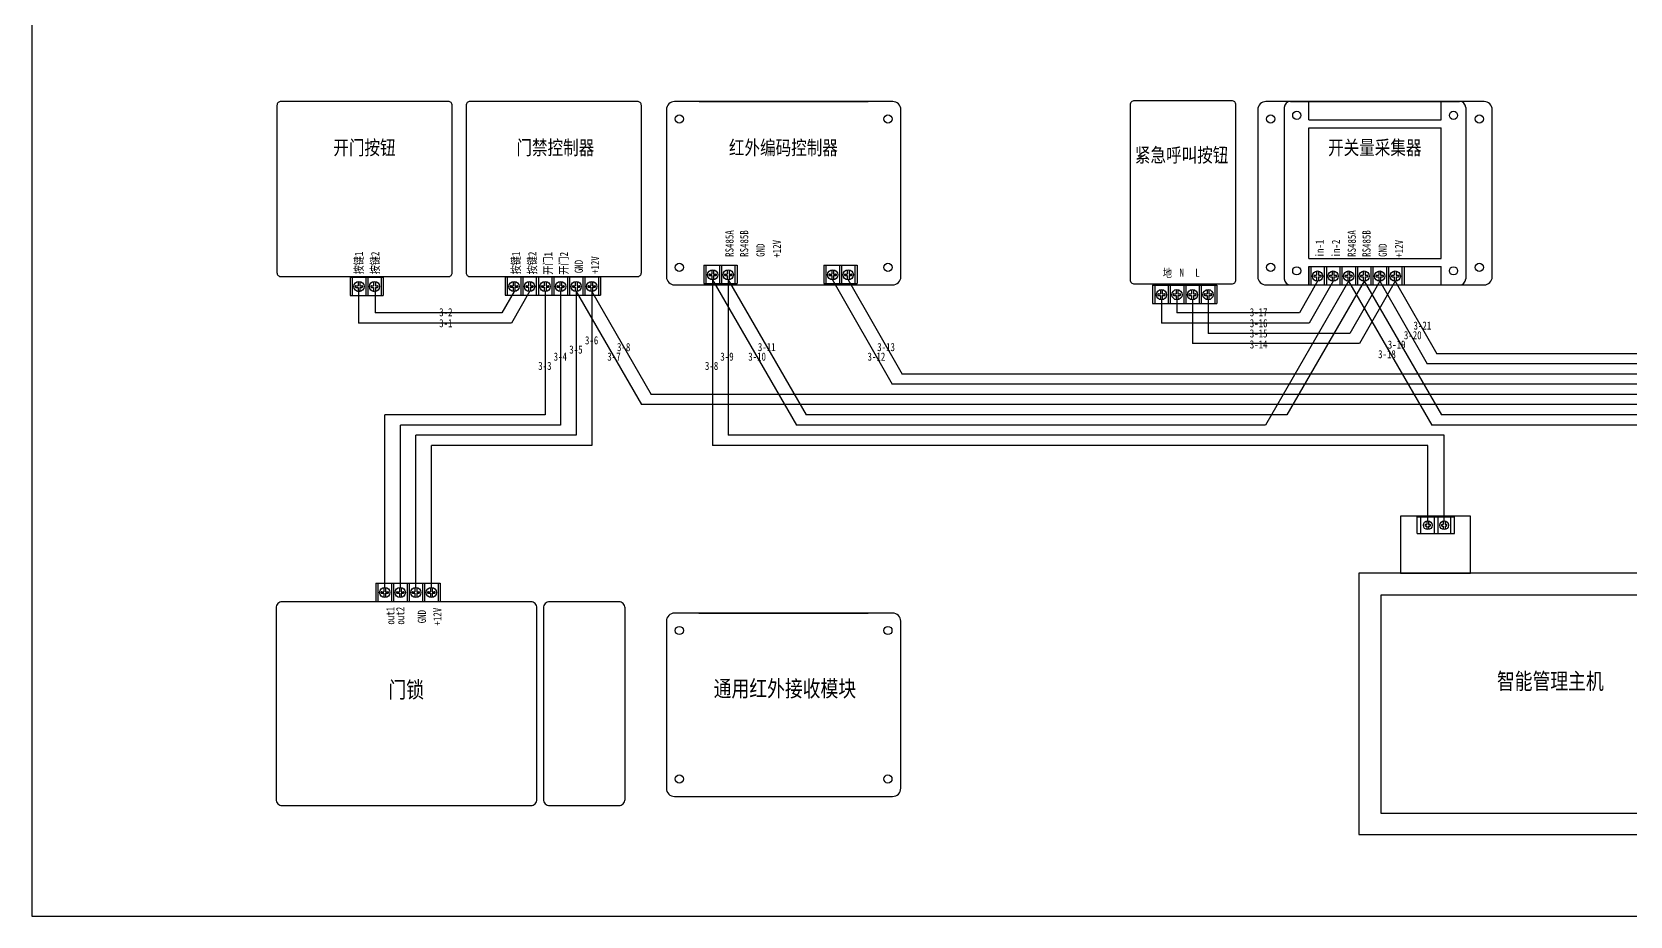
# Model space of a CAD drawing. Extents: x 1266371 to 2543862, y 307832 to 617203.
# Drawn here: x 1271705 to 1272489, y 308114 to 308548 of the extents above; entities that cross this region are included whole.
import ezdxf
from ezdxf.enums import TextEntityAlignment as Align

# ---------------------------------------------------------------- set-up
doc = ezdxf.new("R2010")
doc.units = 0
doc.header["$LTSCALE"] = 1000
doc.header["$MEASUREMENT"] = 0
doc.layers.get('0').update_dxf_attribs({"linetype": 'CONTINUOUS'})
doc.styles.add('-宋体', font='', dxfattribs={"width": 0.8})
doc.styles.get('-宋体').set_extended_font_data('SimSun')

msp = doc.modelspace()

# ---------------------------------------------------------------- linework, layer by layer
for p, q in [((1272032.38, 308513.84), (1272115.38, 308513.84)), ((1272322.46, 308513.84), (1272405.46, 308513.84)), ((1272331.46, 308504.84), (1272331.46, 308513.83)), ((1272396.46, 308504.84), (1272396.46, 308513.84)), ((1272319.46, 308510.84), (1272319.46, 308458.36)), ((1272331.46, 308504.84), (1272396.46, 308504.84)), ((1272408.46, 308510.84), (1272408.46, 308451.83)), ((1272331.46, 308436.84), (1272331.46, 308500.84)), ((1272331.46, 308500.84), (1272396.46, 308500.84)), ((1272396.46, 308436.84), (1272396.46, 308500.84)), ((1272319.46, 308485.86), (1272319.46, 308426.84)), ((1272408.46, 308485.44), (1272408.46, 308426.84)), ((1272034.77, 308433.45), (1272051.01, 308433.45)), ((1272034.77, 308433.45), (1272034.77, 308424.45)), ((1272035.77, 308433.45), (1272035.77, 308424.45)), ((1272042.39, 308433.45), (1272042.39, 308424.45)), ((1272043.39, 308433.45), (1272043.39, 308424.45)), ((1272050.01, 308433.45), (1272050.01, 308424.45)), ((1272051.01, 308433.45), (1272051.01, 308424.45)), ((1272093.62, 308433.45), (1272109.86, 308433.45)), ((1272093.62, 308433.45), (1272093.62, 308424.45)), ((1272094.62, 308433.45), (1272094.62, 308424.45)), ((1272101.24, 308433.45), (1272101.24, 308424.45)), ((1272102.24, 308433.45), (1272102.24, 308424.45)), ((1272108.86, 308433.45), (1272108.86, 308424.45)), ((1272109.86, 308433.45), (1272109.86, 308424.45)), ((1272331.46, 308436.84), (1272396.46, 308436.84)), ((1271861.26, 308427.69), (1271877.5, 308427.69)), ((1271861.26, 308427.69), (1271861.26, 308418.69)), ((1271862.26, 308427.69), (1271862.26, 308418.69)), ((1271865.12, 308425.48), (1271865.12, 308423.41)), ((1271866.02, 308425.49), (1271866.02, 308423.41)), ((1271868.88, 308427.69), (1271868.88, 308418.69)), ((1271869.88, 308427.69), (1271869.88, 308418.69)), ((1271872.74, 308425.48), (1271872.74, 308423.41)), ((1271873.64, 308425.49), (1271873.64, 308423.41)), ((1271876.5, 308427.69), (1271876.5, 308418.69)), ((1271877.5, 308427.69), (1271877.5, 308418.69)), ((1271937.31, 308427.74), (1271984.03, 308427.74)), ((1271937.31, 308427.74), (1271937.31, 308418.74)), ((1271937.31, 308427.74), (1271984.03, 308427.74)), ((1271937.31, 308427.74), (1271937.31, 308418.74)), ((1271938.31, 308427.74), (1271938.31, 308418.74)), ((1271938.31, 308427.74), (1271938.31, 308418.74)), ((1271941.17, 308425.53), (1271941.17, 308423.45)), ((1271941.17, 308425.53), (1271941.17, 308423.45)), ((1271942.07, 308425.53), (1271942.07, 308423.45)), ((1271942.07, 308425.53), (1271942.07, 308423.45)), ((1271944.93, 308427.74), (1271944.93, 308418.74)), ((1271944.93, 308427.74), (1271944.93, 308418.74)), ((1271945.93, 308427.74), (1271945.93, 308418.74)), ((1271945.93, 308427.74), (1271945.93, 308418.74)), ((1271948.79, 308425.53), (1271948.79, 308423.45)), ((1271948.79, 308425.53), (1271948.79, 308423.45)), ((1271949.69, 308425.53), (1271949.69, 308423.45)), ((1271949.69, 308425.53), (1271949.69, 308423.45)), ((1271952.55, 308427.74), (1271952.55, 308418.74)), ((1271952.55, 308427.74), (1271952.55, 308418.74)), ((1271953.55, 308427.74), (1271953.55, 308418.74)), ((1271953.55, 308427.74), (1271953.55, 308418.74)), ((1271956.41, 308425.53), (1271956.41, 308423.45)), ((1271956.41, 308425.53), (1271956.41, 308423.45)), ((1271957.31, 308425.53), (1271957.31, 308423.45)), ((1271957.31, 308425.53), (1271957.31, 308423.45)), ((1271960.17, 308427.74), (1271960.17, 308418.74)), ((1271960.17, 308427.74), (1271960.17, 308418.74)), ((1271961.17, 308427.74), (1271961.17, 308418.74)), ((1271961.17, 308427.74), (1271961.17, 308418.74)), ((1271964.03, 308425.53), (1271964.03, 308423.45)), ((1271964.03, 308425.53), (1271964.03, 308423.45)), ((1271964.93, 308425.53), (1271964.93, 308423.45)), ((1271964.93, 308425.53), (1271964.93, 308423.45)), ((1271967.79, 308427.74), (1271967.79, 308418.74)), ((1271967.79, 308427.74), (1271967.79, 308418.74)), ((1271968.79, 308427.74), (1271968.79, 308418.74)), ((1271968.79, 308427.74), (1271968.79, 308418.74)), ((1271971.65, 308425.53), (1271971.65, 308423.45)), ((1271971.65, 308425.53), (1271971.65, 308423.45)), ((1271972.55, 308425.53), (1271972.55, 308423.45)), ((1271972.55, 308425.53), (1271972.55, 308423.45)), ((1271975.41, 308427.74), (1271975.41, 308418.74)), ((1271975.41, 308427.74), (1271975.41, 308418.74)), ((1271976.41, 308427.74), (1271976.41, 308418.74)), ((1271976.41, 308427.74), (1271976.41, 308418.74)), ((1271979.27, 308425.53), (1271979.27, 308423.45)), ((1271979.27, 308425.53), (1271979.27, 308423.45)), ((1271980.17, 308425.53), (1271980.17, 308423.45)), ((1271980.17, 308425.53), (1271980.17, 308423.45)), ((1271983.03, 308427.74), (1271983.03, 308418.74)), ((1271983.03, 308427.74), (1271983.03, 308418.74)), ((1271984.03, 308427.74), (1271984.03, 308418.74)), ((1271984.03, 308427.74), (1271984.03, 308418.74)), ((1272037.6, 308429.16), (1272038.62, 308429.16)), ((1272037.6, 308428.39), (1272038.62, 308428.39)), ((1272038.62, 308431.24), (1272038.62, 308429.16)), ((1272038.62, 308428.39), (1272038.62, 308426.29)), ((1272039.52, 308431.24), (1272039.52, 308429.16)), ((1272039.52, 308429.16), (1272040.53, 308429.16)), ((1272039.52, 308428.39), (1272039.52, 308426.29)), ((1272039.52, 308428.39), (1272040.55, 308428.39)), ((1272045.22, 308429.16), (1272046.24, 308429.16)), ((1272045.22, 308428.39), (1272046.24, 308428.39)), ((1272046.24, 308431.24), (1272046.24, 308429.16)), ((1272046.24, 308428.39), (1272046.24, 308426.29)), ((1272047.14, 308431.24), (1272047.14, 308429.16)), ((1272047.14, 308429.16), (1272048.15, 308429.16)), ((1272047.14, 308428.39), (1272047.14, 308426.29)), ((1272047.14, 308428.39), (1272048.17, 308428.39)), ((1272096.45, 308429.16), (1272097.47, 308429.16)), ((1272096.45, 308428.39), (1272097.47, 308428.39)), ((1272097.47, 308431.24), (1272097.47, 308429.16)), ((1272097.47, 308428.39), (1272097.47, 308426.29)), ((1272098.37, 308431.24), (1272098.37, 308429.16)), ((1272098.37, 308429.16), (1272099.39, 308429.16)), ((1272098.37, 308428.39), (1272098.37, 308426.29)), ((1272098.37, 308428.39), (1272099.4, 308428.39)), ((1272104.07, 308429.16), (1272105.09, 308429.16)), ((1272104.07, 308428.39), (1272105.09, 308428.39)), ((1272105.09, 308431.24), (1272105.09, 308429.16)), ((1272105.09, 308428.39), (1272105.09, 308426.29)), ((1272105.99, 308431.24), (1272105.99, 308429.16)), ((1272105.99, 308429.16), (1272107.01, 308429.16)), ((1272105.99, 308428.39), (1272105.99, 308426.29)), ((1272105.99, 308428.39), (1272107.02, 308428.39)), ((1272331.46, 308423.83), (1272331.46, 308432.84)), ((1272331.46, 308432.84), (1272396.46, 308432.84)), ((1272331.46, 308432.84), (1272378.18, 308432.84)), ((1272331.46, 308432.84), (1272331.46, 308423.84)), ((1272331.46, 308432.84), (1272378.18, 308432.84)), ((1272331.46, 308432.84), (1272331.46, 308423.84)), ((1272332.46, 308432.84), (1272332.46, 308423.84)), ((1272332.46, 308432.84), (1272332.46, 308423.84)), ((1272334.29, 308428.55), (1272335.31, 308428.55)), ((1272334.29, 308428.55), (1272335.31, 308428.55)), ((1272334.29, 308427.78), (1272335.31, 308427.78)), ((1272334.29, 308427.78), (1272335.31, 308427.78)), ((1272335.31, 308430.63), (1272335.31, 308428.55)), ((1272335.31, 308430.63), (1272335.31, 308428.55)), ((1272335.31, 308427.78), (1272335.31, 308425.68)), ((1272335.31, 308427.78), (1272335.31, 308425.68)), ((1272336.21, 308430.63), (1272336.21, 308428.55)), ((1272336.21, 308430.63), (1272336.21, 308428.55)), ((1272336.21, 308428.55), (1272337.23, 308428.55)), ((1272336.21, 308428.55), (1272337.23, 308428.55)), ((1272336.21, 308427.78), (1272336.21, 308425.68)), ((1272336.21, 308427.78), (1272337.24, 308427.78)), ((1272336.21, 308427.78), (1272336.21, 308425.68)), ((1272336.21, 308427.78), (1272337.24, 308427.78)), ((1272339.08, 308432.84), (1272339.08, 308423.84)), ((1272339.08, 308432.84), (1272339.08, 308423.84)), ((1272340.08, 308432.84), (1272340.08, 308423.84)), ((1272340.08, 308432.84), (1272340.08, 308423.84)), ((1272341.91, 308428.55), (1272342.93, 308428.55)), ((1272341.91, 308428.55), (1272342.93, 308428.55)), ((1272341.91, 308427.78), (1272342.93, 308427.78)), ((1272341.91, 308427.78), (1272342.93, 308427.78)), ((1272342.93, 308430.63), (1272342.93, 308428.55)), ((1272342.93, 308430.63), (1272342.93, 308428.55)), ((1272342.93, 308427.78), (1272342.93, 308425.68)), ((1272342.93, 308427.78), (1272342.93, 308425.68)), ((1272343.83, 308430.63), (1272343.83, 308428.55)), ((1272343.83, 308430.63), (1272343.83, 308428.55)), ((1272343.83, 308428.55), (1272344.85, 308428.55)), ((1272343.83, 308428.55), (1272344.85, 308428.55)), ((1272343.83, 308427.78), (1272343.83, 308425.68)), ((1272343.83, 308427.78), (1272344.86, 308427.78)), ((1272343.83, 308427.78), (1272343.83, 308425.68)), ((1272343.83, 308427.78), (1272344.86, 308427.78)), ((1272346.7, 308432.84), (1272346.7, 308423.84)), ((1272346.7, 308432.84), (1272346.7, 308423.84)), ((1272347.7, 308432.84), (1272347.7, 308423.84)), ((1272347.7, 308432.84), (1272347.7, 308423.84)), ((1272349.53, 308428.55), (1272350.55, 308428.55)), ((1272349.53, 308428.55), (1272350.55, 308428.55)), ((1272349.53, 308427.78), (1272350.55, 308427.78)), ((1272349.53, 308427.78), (1272350.55, 308427.78)), ((1272350.55, 308430.63), (1272350.55, 308428.55)), ((1272350.55, 308430.63), (1272350.55, 308428.55)), ((1272350.55, 308427.78), (1272350.55, 308425.68)), ((1272350.55, 308427.78), (1272350.55, 308425.68)), ((1272351.45, 308430.63), (1272351.45, 308428.55)), ((1272351.45, 308430.63), (1272351.45, 308428.55)), ((1272351.45, 308428.55), (1272352.47, 308428.55)), ((1272351.45, 308428.55), (1272352.47, 308428.55)), ((1272351.45, 308427.78), (1272351.45, 308425.68)), ((1272351.45, 308427.78), (1272352.48, 308427.78)), ((1272351.45, 308427.78), (1272351.45, 308425.68)), ((1272351.45, 308427.78), (1272352.48, 308427.78)), ((1272354.32, 308432.84), (1272354.32, 308423.84)), ((1272354.32, 308432.84), (1272354.32, 308423.84)), ((1272355.32, 308432.84), (1272355.32, 308423.84)), ((1272355.32, 308432.84), (1272355.32, 308423.84)), ((1272357.15, 308428.55), (1272358.17, 308428.55)), ((1272357.15, 308428.55), (1272358.17, 308428.55)), ((1272357.15, 308427.78), (1272358.17, 308427.78)), ((1272357.15, 308427.78), (1272358.17, 308427.78)), ((1272358.17, 308430.63), (1272358.17, 308428.55)), ((1272358.17, 308430.63), (1272358.17, 308428.55)), ((1272358.17, 308427.78), (1272358.17, 308425.68)), ((1272358.17, 308427.78), (1272358.17, 308425.68)), ((1272359.07, 308430.63), (1272359.07, 308428.55)), ((1272359.07, 308430.63), (1272359.07, 308428.55)), ((1272359.07, 308428.55), (1272360.09, 308428.55)), ((1272359.07, 308428.55), (1272360.09, 308428.55)), ((1272359.07, 308427.78), (1272359.07, 308425.68)), ((1272359.07, 308427.78), (1272360.1, 308427.78)), ((1272359.07, 308427.78), (1272359.07, 308425.68)), ((1272359.07, 308427.78), (1272360.1, 308427.78)), ((1272361.94, 308432.84), (1272361.94, 308423.84)), ((1272361.94, 308432.84), (1272361.94, 308423.84)), ((1272362.94, 308432.84), (1272362.94, 308423.84)), ((1272362.94, 308432.84), (1272362.94, 308423.84)), ((1272364.77, 308428.55), (1272365.79, 308428.55)), ((1272364.77, 308428.55), (1272365.79, 308428.55)), ((1272364.77, 308427.78), (1272365.79, 308427.78)), ((1272364.77, 308427.78), (1272365.79, 308427.78)), ((1272365.79, 308430.63), (1272365.79, 308428.55)), ((1272365.79, 308430.63), (1272365.79, 308428.55)), ((1272365.79, 308427.78), (1272365.79, 308425.68)), ((1272365.79, 308427.78), (1272365.79, 308425.68)), ((1272366.69, 308430.63), (1272366.69, 308428.55)), ((1272366.69, 308430.63), (1272366.69, 308428.55)), ((1272366.69, 308428.55), (1272367.71, 308428.55)), ((1272366.69, 308428.55), (1272367.71, 308428.55)), ((1272366.69, 308427.78), (1272366.69, 308425.68)), ((1272366.69, 308427.78), (1272367.72, 308427.78)), ((1272366.69, 308427.78), (1272366.69, 308425.68)), ((1272366.69, 308427.78), (1272367.72, 308427.78)), ((1272369.56, 308432.84), (1272369.56, 308423.84)), ((1272369.56, 308432.84), (1272369.56, 308423.84)), ((1272370.56, 308432.84), (1272370.56, 308423.84)), ((1272370.56, 308432.84), (1272370.56, 308423.84)), ((1272372.39, 308428.55), (1272373.41, 308428.55)), ((1272372.39, 308428.55), (1272373.41, 308428.55)), ((1272372.39, 308427.78), (1272373.41, 308427.78)), ((1272372.39, 308427.78), (1272373.41, 308427.78)), ((1272373.41, 308430.63), (1272373.41, 308428.55)), ((1272373.41, 308430.63), (1272373.41, 308428.55)), ((1272373.41, 308427.78), (1272373.41, 308425.68)), ((1272373.41, 308427.78), (1272373.41, 308425.68)), ((1272374.31, 308430.63), (1272374.31, 308428.55)), ((1272374.31, 308430.63), (1272374.31, 308428.55)), ((1272374.31, 308428.55), (1272375.33, 308428.55)), ((1272374.31, 308428.55), (1272375.33, 308428.55)), ((1272374.31, 308427.78), (1272374.31, 308425.68)), ((1272374.31, 308427.78), (1272375.34, 308427.78)), ((1272374.31, 308427.78), (1272374.31, 308425.68)), ((1272374.31, 308427.78), (1272375.34, 308427.78)), ((1272377.18, 308432.84), (1272377.18, 308423.84)), ((1272377.18, 308432.84), (1272377.18, 308423.84)), ((1272378.18, 308432.84), (1272378.18, 308423.84)), ((1272378.18, 308432.84), (1272378.18, 308423.84)), ((1272396.46, 308423.83), (1272396.46, 308432.84)), ((1271861.26, 308418.69), (1271877.5, 308418.69)), ((1271864.1, 308423.41), (1271865.12, 308423.41)), ((1271864.1, 308422.63), (1271865.12, 308422.63)), ((1271865.12, 308422.63), (1271865.12, 308420.54)), ((1271866.02, 308423.41), (1271867.03, 308423.41)), ((1271866.02, 308422.63), (1271866.02, 308420.54)), ((1271866.02, 308422.63), (1271867.05, 308422.63)), ((1271871.72, 308423.41), (1271872.74, 308423.41)), ((1271871.72, 308422.63), (1271872.74, 308422.63)), ((1271872.74, 308422.63), (1271872.74, 308420.54)), ((1271873.64, 308423.41), (1271874.65, 308423.41)), ((1271873.64, 308422.63), (1271873.64, 308420.54)), ((1271873.64, 308422.63), (1271874.67, 308422.63)), ((1271937.31, 308418.74), (1271984.03, 308418.74)), ((1271937.31, 308418.74), (1271984.03, 308418.74)), ((1271940.15, 308423.45), (1271941.17, 308423.45)), ((1271940.15, 308423.45), (1271941.17, 308423.45)), ((1271940.15, 308422.68), (1271941.17, 308422.68)), ((1271940.15, 308422.68), (1271941.17, 308422.68)), ((1271941.17, 308422.68), (1271941.17, 308420.58)), ((1271941.17, 308422.68), (1271941.17, 308420.58)), ((1271942.07, 308423.45), (1271943.08, 308423.45)), ((1271942.07, 308423.45), (1271943.08, 308423.45)), ((1271942.07, 308422.68), (1271942.07, 308420.58)), ((1271942.07, 308422.68), (1271943.1, 308422.68)), ((1271942.07, 308422.68), (1271942.07, 308420.58)), ((1271942.07, 308422.68), (1271943.1, 308422.68)), ((1271947.77, 308423.45), (1271948.79, 308423.45)), ((1271947.77, 308423.45), (1271948.79, 308423.45)), ((1271947.77, 308422.68), (1271948.79, 308422.68)), ((1271947.77, 308422.68), (1271948.79, 308422.68)), ((1271948.79, 308422.68), (1271948.79, 308420.58)), ((1271948.79, 308422.68), (1271948.79, 308420.58)), ((1271949.69, 308423.45), (1271950.7, 308423.45)), ((1271949.69, 308423.45), (1271950.7, 308423.45)), ((1271949.69, 308422.68), (1271949.69, 308420.58)), ((1271949.69, 308422.68), (1271950.72, 308422.68)), ((1271949.69, 308422.68), (1271949.69, 308420.58)), ((1271949.69, 308422.68), (1271950.72, 308422.68)), ((1271955.39, 308423.45), (1271956.41, 308423.45)), ((1271955.39, 308423.45), (1271956.41, 308423.45)), ((1271955.39, 308422.68), (1271956.41, 308422.68)), ((1271955.39, 308422.68), (1271956.41, 308422.68)), ((1271956.41, 308422.68), (1271956.41, 308420.58)), ((1271956.41, 308422.68), (1271956.41, 308420.58)), ((1271957.31, 308423.45), (1271958.32, 308423.45)), ((1271957.31, 308423.45), (1271958.32, 308423.45)), ((1271957.31, 308422.68), (1271957.31, 308420.58)), ((1271957.31, 308422.68), (1271958.34, 308422.68)), ((1271957.31, 308422.68), (1271957.31, 308420.58)), ((1271957.31, 308422.68), (1271958.34, 308422.68)), ((1271963.01, 308423.45), (1271964.03, 308423.45)), ((1271963.01, 308423.45), (1271964.03, 308423.45)), ((1271963.01, 308422.68), (1271964.03, 308422.68)), ((1271963.01, 308422.68), (1271964.03, 308422.68)), ((1271964.03, 308422.68), (1271964.03, 308420.58)), ((1271964.03, 308422.68), (1271964.03, 308420.58)), ((1271964.93, 308423.45), (1271965.94, 308423.45)), ((1271964.93, 308423.45), (1271965.94, 308423.45)), ((1271964.93, 308422.68), (1271964.93, 308420.58)), ((1271964.93, 308422.68), (1271965.96, 308422.68)), ((1271964.93, 308422.68), (1271964.93, 308420.58)), ((1271964.93, 308422.68), (1271965.96, 308422.68)), ((1271970.63, 308423.45), (1271971.65, 308423.45)), ((1271970.63, 308423.45), (1271971.65, 308423.45)), ((1271970.63, 308422.68), (1271971.65, 308422.68)), ((1271970.63, 308422.68), (1271971.65, 308422.68)), ((1271971.65, 308422.68), (1271971.65, 308420.58)), ((1271971.65, 308422.68), (1271971.65, 308420.58)), ((1271972.55, 308423.45), (1271973.56, 308423.45)), ((1271972.55, 308423.45), (1271973.56, 308423.45)), ((1271972.55, 308422.68), (1271972.55, 308420.58)), ((1271972.55, 308422.68), (1271973.58, 308422.68)), ((1271972.55, 308422.68), (1271972.55, 308420.58)), ((1271972.55, 308422.68), (1271973.58, 308422.68)), ((1271978.25, 308423.45), (1271979.27, 308423.45)), ((1271978.25, 308423.45), (1271979.27, 308423.45)), ((1271978.25, 308422.68), (1271979.27, 308422.68)), ((1271978.25, 308422.68), (1271979.27, 308422.68)), ((1271979.27, 308422.68), (1271979.27, 308420.58)), ((1271979.27, 308422.68), (1271979.27, 308420.58)), ((1271980.17, 308423.45), (1271981.18, 308423.45)), ((1271980.17, 308423.45), (1271981.18, 308423.45)), ((1271980.17, 308422.68), (1271980.17, 308420.58)), ((1271980.17, 308422.68), (1271981.2, 308422.68)), ((1271980.17, 308422.68), (1271980.17, 308420.58)), ((1271980.17, 308422.68), (1271981.2, 308422.68)), ((1272032.38, 308423.84), (1272115.38, 308423.84)), ((1272034.77, 308424.45), (1272051.01, 308424.45)), ((1272093.62, 308424.45), (1272109.86, 308424.45)), ((1272254.87, 308423.71), (1272286.35, 308423.71)), ((1272254.87, 308423.71), (1272254.87, 308414.71)), ((1272255.87, 308423.71), (1272255.87, 308414.71)), ((1272257.7, 308419.43), (1272258.72, 308419.43)), ((1272257.7, 308418.65), (1272258.72, 308418.65)), ((1272258.72, 308421.5), (1272258.72, 308419.43)), ((1272258.72, 308418.65), (1272258.72, 308416.56)), ((1272259.62, 308421.5), (1272259.62, 308419.43)), ((1272259.62, 308419.43), (1272260.64, 308419.43)), ((1272259.62, 308418.65), (1272259.62, 308416.55)), ((1272259.62, 308418.65), (1272260.65, 308418.65)), ((1272262.49, 308423.71), (1272262.49, 308414.71)), ((1272263.49, 308423.71), (1272263.49, 308414.71)), ((1272265.32, 308419.43), (1272266.34, 308419.43)), ((1272265.32, 308418.65), (1272266.34, 308418.65)), ((1272266.34, 308421.5), (1272266.34, 308419.43)), ((1272266.34, 308418.65), (1272266.34, 308416.56)), ((1272267.24, 308421.5), (1272267.24, 308419.43)), ((1272267.24, 308419.43), (1272268.26, 308419.43)), ((1272267.24, 308418.65), (1272267.24, 308416.55)), ((1272267.24, 308418.65), (1272268.27, 308418.65)), ((1272270.11, 308423.71), (1272270.11, 308414.71)), ((1272271.11, 308423.71), (1272271.11, 308414.71)), ((1272272.94, 308419.43), (1272273.96, 308419.43)), ((1272272.94, 308418.65), (1272273.96, 308418.65)), ((1272273.96, 308421.5), (1272273.96, 308419.43)), ((1272273.96, 308418.65), (1272273.96, 308416.56)), ((1272274.86, 308421.5), (1272274.86, 308419.43)), ((1272274.86, 308419.43), (1272275.88, 308419.43)), ((1272274.86, 308418.65), (1272274.86, 308416.55)), ((1272274.86, 308418.65), (1272275.89, 308418.65)), ((1272277.73, 308423.71), (1272277.73, 308414.71)), ((1272278.73, 308423.71), (1272278.73, 308414.71)), ((1272280.56, 308419.43), (1272281.58, 308419.43)), ((1272280.56, 308418.65), (1272281.58, 308418.65)), ((1272281.58, 308421.5), (1272281.58, 308419.43)), ((1272281.58, 308418.65), (1272281.58, 308416.56)), ((1272282.48, 308421.5), (1272282.48, 308419.43)), ((1272282.48, 308419.43), (1272283.5, 308419.43)), ((1272282.48, 308418.65), (1272282.48, 308416.55)), ((1272282.48, 308418.65), (1272283.51, 308418.65)), ((1272285.35, 308423.71), (1272285.35, 308414.71)), ((1272286.35, 308423.71), (1272286.35, 308414.71)), ((1272322.46, 308423.84), (1272405.46, 308423.84)), ((1272331.46, 308423.84), (1272378.18, 308423.84)), ((1272331.46, 308423.84), (1272378.18, 308423.84)), ((1272254.87, 308414.71), (1272286.35, 308414.71)), ((1272384.58, 308301.78), (1272384.58, 308309.97)), ((1272384.59, 308309.97), (1272402.98, 308309.97)), ((1272386.43, 308301.78), (1272386.43, 308309.97)), ((1272389.35, 308307.93), (1272389.35, 308306.24)), ((1272390.25, 308307.93), (1272390.25, 308306.24)), ((1272393.15, 308301.78), (1272393.15, 308309.97)), ((1272394.95, 308301.78), (1272394.95, 308309.97)), ((1272397.4, 308307.93), (1272397.4, 308306.24)), ((1272398.3, 308307.93), (1272398.3, 308306.24)), ((1272401.18, 308301.78), (1272401.18, 308309.97)), ((1272402.98, 308301.78), (1272402.98, 308309.97)), ((1272384.59, 308301.78), (1272402.98, 308301.78)), ((1272388.83, 308306.24), (1272389.35, 308306.24)), ((1272388.83, 308305.47), (1272389.35, 308305.47)), ((1272389.35, 308305.47), (1272389.35, 308303.76)), ((1272390.25, 308306.24), (1272390.76, 308306.24)), ((1272390.25, 308305.47), (1272390.25, 308303.76)), ((1272390.25, 308305.47), (1272390.78, 308305.47)), ((1272396.88, 308306.24), (1272397.4, 308306.24)), ((1272396.88, 308305.47), (1272397.4, 308305.47)), ((1272397.4, 308305.47), (1272397.4, 308303.76)), ((1272398.3, 308306.24), (1272398.81, 308306.24)), ((1272398.3, 308305.47), (1272398.3, 308303.76)), ((1272398.3, 308305.47), (1272398.83, 308305.47)), ((1271873.9, 308277.54), (1271905.38, 308277.54)), ((1271873.9, 308277.54), (1271873.9, 308268.54)), ((1271874.9, 308277.54), (1271874.9, 308268.54)), ((1271881.52, 308277.54), (1271881.52, 308268.54)), ((1271882.52, 308277.54), (1271882.52, 308268.54)), ((1271889.14, 308277.54), (1271889.14, 308268.54)), ((1271890.14, 308277.54), (1271890.14, 308268.54)), ((1271896.76, 308277.54), (1271896.76, 308268.54)), ((1271897.76, 308277.54), (1271897.76, 308268.54)), ((1271904.38, 308277.54), (1271904.38, 308268.54)), ((1271905.38, 308277.54), (1271905.38, 308268.54)), ((1271876.74, 308273.26), (1271877.76, 308273.26)), ((1271876.74, 308272.48), (1271877.76, 308272.48)), ((1271877.76, 308275.33), (1271877.76, 308273.26)), ((1271877.76, 308272.48), (1271877.76, 308270.39)), ((1271878.65, 308275.33), (1271878.65, 308273.26)), ((1271878.65, 308273.26), (1271879.67, 308273.26)), ((1271878.65, 308272.48), (1271878.65, 308270.39)), ((1271878.65, 308272.48), (1271879.69, 308272.48)), ((1271884.36, 308273.26), (1271885.38, 308273.26)), ((1271884.36, 308272.48), (1271885.38, 308272.48)), ((1271885.38, 308275.33), (1271885.38, 308273.26)), ((1271885.38, 308272.48), (1271885.38, 308270.39)), ((1271886.27, 308275.33), (1271886.27, 308273.26)), ((1271886.27, 308273.26), (1271887.29, 308273.26)), ((1271886.27, 308272.48), (1271886.27, 308270.39)), ((1271886.27, 308272.48), (1271887.31, 308272.48)), ((1271891.98, 308273.26), (1271893, 308273.26)), ((1271891.98, 308272.48), (1271893, 308272.48)), ((1271893, 308275.33), (1271893, 308273.26)), ((1271893, 308272.48), (1271893, 308270.39)), ((1271893.89, 308275.33), (1271893.89, 308273.26)), ((1271893.89, 308273.26), (1271894.91, 308273.26)), ((1271893.89, 308272.48), (1271893.89, 308270.39)), ((1271893.89, 308272.48), (1271894.93, 308272.48)), ((1271899.6, 308273.26), (1271900.62, 308273.26)), ((1271899.6, 308272.48), (1271900.62, 308272.48)), ((1271900.62, 308275.33), (1271900.62, 308273.26)), ((1271900.62, 308272.48), (1271900.62, 308270.39)), ((1271901.51, 308275.33), (1271901.51, 308273.26)), ((1271901.51, 308273.26), (1271902.53, 308273.26)), ((1271901.51, 308272.48), (1271901.51, 308270.39)), ((1271901.51, 308272.48), (1271902.55, 308272.48)), ((1271873.9, 308268.54), (1271905.38, 308268.54)), ((1272032.35, 308262.78), (1272115.35, 308262.78)), ((1272032.35, 308172.79), (1272115.35, 308172.79))]:
    msp.add_line(p, q)
at = {"color": 1}
for p, q in [((1272039.06, 308426.26), (1272080.24, 308355.07)), ((1272039.06, 308426.26), (1272039.06, 308345.07)), ((1272046.69, 308426.26), (1272046.69, 308350.07)), ((1272046.7, 308426.27), (1272085, 308360.07)), ((1272097.8, 308426.26), (1272127.1, 308375.07)), ((1272105.53, 308426.26), (1272131.96, 308380.07)), ((1272351.01, 308425.64), (1272310.18, 308355.07)), ((1272358.63, 308425.64), (1272320.7, 308360.07)), ((1272335.8, 308425.64), (1272326.88, 308410.05)), ((1272343.4, 308425.64), (1272331.61, 308405.06)), ((1272351.01, 308425.64), (1272391.83, 308355.07)), ((1272366.25, 308425.64), (1272351.61, 308400.05)), ((1272373.88, 308425.64), (1272356.37, 308395.06)), ((1272358.63, 308425.65), (1272396.57, 308360.07)), ((1272366.25, 308425.64), (1272389.47, 308385.07)), ((1272373.88, 308425.64), (1272394.23, 308390.07)), ((1271865.41, 308421.12), (1271865.41, 308405.06)), ((1271873.56, 308421.12), (1271873.56, 308410.06)), ((1271941.63, 308420.54), (1271935.63, 308410.05)), ((1271949.25, 308420.54), (1271940.39, 308405.06)), ((1271956.86, 308420.54), (1271956.86, 308360.07)), ((1271964.49, 308420.54), (1271964.49, 308355.07)), ((1271972.11, 308420.55), (1272004.2, 308365.07)), ((1271972.11, 308420.55), (1271972.11, 308350.07)), ((1271979.71, 308420.54), (1272008.91, 308370.07)), ((1271979.71, 308420.54), (1271979.71, 308345.07)), ((1271935.63, 308410.05), (1271873.56, 308410.06)), ((1272259.2, 308416.51), (1272259.2, 308405.06)), ((1272266.81, 308416.51), (1272266.81, 308410.06)), ((1272326.88, 308410.05), (1272266.81, 308410.06)), ((1272274.41, 308416.51), (1272274.41, 308395.06)), ((1272282.05, 308416.51), (1272282.05, 308400.06)), ((1271940.39, 308405.06), (1271865.41, 308405.06)), ((1272331.61, 308405.06), (1272259.2, 308405.06)), ((1272356.37, 308395.06), (1272274.41, 308395.06)), ((1272351.61, 308400.05), (1272282.05, 308400.06)), ((1273082.97, 308390.07), (1272394.23, 308390.07)), ((1273064.03, 308380.07), (1272131.96, 308380.07)), ((1273073.55, 308385.07), (1272389.47, 308385.07)), ((1273054.61, 308375.07), (1272127.1, 308375.07)), ((1273035.54, 308365.07), (1272004.2, 308365.07)), ((1273044.96, 308370.07), (1272008.91, 308370.07)), ((1271878.21, 308275.37), (1271878.21, 308360.07)), ((1271956.86, 308360.07), (1271878.21, 308360.07)), ((1271885.86, 308275.37), (1271885.86, 308355.07)), ((1271964.49, 308355.07), (1271885.86, 308355.07)), ((1272310.18, 308355.07), (1272080.24, 308355.07)), ((1272320.7, 308360.07), (1272085, 308360.07)), ((1272652.11, 308355.07), (1272391.83, 308355.07)), ((1272662.62, 308360.07), (1272396.57, 308360.07)), ((1271893.47, 308275.37), (1271893.47, 308350.07)), ((1271972.11, 308350.07), (1271893.47, 308350.07)), ((1272397.84, 308350.07), (1272046.69, 308350.07)), ((1272397.84, 308307.98), (1272397.84, 308350.07)), ((1271901.08, 308275.37), (1271901.08, 308345.07)), ((1271979.71, 308345.07), (1271901.08, 308345.07)), ((1272389.81, 308345.07), (1272039.06, 308345.07)), ((1272389.81, 308307.98), (1272389.81, 308345.07))]:
    msp.add_line(p, q, dxfattribs=at)
for points in [[(1271705.16, 308114.1), (1273205.16, 308114.1), (1273205.16, 309034.1), (1271705.16, 309034.1)], [(1272376.47, 308282.45), (1272410.75, 308282.45), (1272410.75, 308310.27), (1272376.47, 308310.27)], [(1272356.08, 308154.1), (1272547.54, 308154.1), (1272547.54, 308282.37), (1272356.08, 308282.37)]]:
    msp.add_lwpolyline(points, close=True)
for points in [[(1271827.34, 308427.88), (1271909.34, 308427.88, 0.414214), (1271911.34, 308429.88), (1271911.34, 308511.88, 0.414214), (1271909.34, 308513.88), (1271827.34, 308513.88, 0.414214), (1271825.34, 308511.88), (1271825.34, 308429.88, 0.414214)], [(1271920.09, 308427.88), (1272002.09, 308427.88, 0.414214), (1272004.09, 308429.88), (1272004.09, 308511.88, 0.414214), (1272002.09, 308513.88), (1271920.09, 308513.88, 0.414214), (1271918.09, 308511.88), (1271918.09, 308429.88, 0.414214)], [(1272020.38, 308423.83), (1272127.38, 308423.83, 0.414214), (1272131.38, 308427.83), (1272131.38, 308509.83, 0.414214), (1272127.38, 308513.83), (1272020.38, 308513.83, 0.414214), (1272016.38, 308509.83), (1272016.38, 308427.83, 0.414214)], [(1272245.85, 308424.33), (1272293.72, 308424.33, 0.414214), (1272295.72, 308426.33), (1272295.72, 308512.19, 0.414214), (1272293.72, 308514.19), (1272245.85, 308514.19, 0.414214), (1272243.85, 308512.19), (1272243.85, 308426.33, 0.414214)], [(1272310.46, 308423.83), (1272417.46, 308423.83, 0.414214), (1272421.46, 308427.83), (1272421.46, 308509.83, 0.414214), (1272417.46, 308513.83), (1272310.46, 308513.83, 0.414214), (1272306.46, 308509.83), (1272306.46, 308427.83, 0.414214)], [(1271827.88, 308168.32), (1271949.88, 308168.32, 0.414214), (1271952.88, 308171.32), (1271952.88, 308265.32, 0.414214), (1271949.88, 308268.32), (1271827.88, 308268.32, 0.414214), (1271824.88, 308265.32), (1271824.88, 308171.32, 0.414214)], [(1271959.06, 308168.32), (1271993.06, 308168.32, 0.414214), (1271996.06, 308171.32), (1271996.06, 308265.32, 0.414214), (1271993.06, 308268.32), (1271959.06, 308268.32, 0.414214), (1271956.06, 308265.32), (1271956.06, 308171.32, 0.414214)], [(1272020.35, 308172.78), (1272127.35, 308172.78, 0.414214), (1272131.35, 308176.78), (1272131.35, 308258.78, 0.414214), (1272127.35, 308262.78), (1272020.35, 308262.78, 0.414214), (1272016.35, 308258.78), (1272016.35, 308176.78, 0.414214)]]:
    msp.add_lwpolyline(points, format="xyb", close=True)
msp.add_lwpolyline([(1272367.05, 308271.8), (1272537.57, 308271.8), (1272537.57, 308164.39), (1272367.05, 308164.39)], close=True, dxfattribs=at)
for centre, radius in [((1272022.72, 308505.27), 2), ((1272125.04, 308505.27), 2), ((1272312.8, 308505.27), 2), ((1272325.56, 308507.05), 2), ((1272402.46, 308507.05), 2), ((1272415.13, 308505.27), 2), ((1272022.72, 308432.42), 2), ((1272125.04, 308432.42), 2), ((1272312.8, 308432.42), 2), ((1272415.13, 308432.42), 2), ((1271865.57, 308423.01), 2.51), ((1271873.19, 308423.01), 2.51), ((1271941.62, 308423.05), 2.51), ((1271941.62, 308423.05), 2.51), ((1271949.24, 308423.05), 2.51), ((1271949.24, 308423.05), 2.51), ((1271956.86, 308423.05), 2.51), ((1271956.86, 308423.05), 2.51), ((1271964.48, 308423.05), 2.51), ((1271964.48, 308423.05), 2.51), ((1271972.1, 308423.05), 2.51), ((1271972.1, 308423.05), 2.51), ((1271979.72, 308423.05), 2.51), ((1271979.72, 308423.05), 2.51), ((1272039.08, 308428.76), 2.51), ((1272046.7, 308428.76), 2.51), ((1272097.93, 308428.76), 2.51), ((1272105.55, 308428.76), 2.51), ((1272325.56, 308430.73), 2), ((1272335.77, 308428.16), 2.51), ((1272335.77, 308428.16), 2.51), ((1272343.39, 308428.16), 2.51), ((1272343.39, 308428.16), 2.51), ((1272351.01, 308428.16), 2.51), ((1272351.01, 308428.16), 2.51), ((1272358.63, 308428.16), 2.51), ((1272358.63, 308428.16), 2.51), ((1272366.25, 308428.16), 2.51), ((1272366.25, 308428.16), 2.51), ((1272373.87, 308428.16), 2.51), ((1272373.87, 308428.16), 2.51), ((1272402.46, 308430.73), 2), ((1272259.18, 308419.03), 2.51), ((1272266.8, 308419.03), 2.51), ((1272274.42, 308419.03), 2.51), ((1272282.04, 308419.03), 2.51), ((1272389.8, 308305.85), 2.13), ((1272397.85, 308305.85), 2.13), ((1271878.21, 308272.86), 2.51), ((1271885.83, 308272.86), 2.51), ((1271893.45, 308272.86), 2.51), ((1271901.07, 308272.86), 2.51), ((1272022.7, 308254.22), 2), ((1272125.02, 308254.22), 2), ((1272022.7, 308181.37), 2), ((1272125.02, 308181.37), 2)]:
    msp.add_circle(centre, radius)
for centre, radius, start, end in [((1272322.46, 308510.84), 3, 90, 180), ((1272405.46, 308510.84), 3, 0, 90), ((1272037.59, 308428.78), 0.388, 88.02656, 271.77366), ((1272040.55, 308428.78), 0.388, 268.22634, 91.97344), ((1272045.21, 308428.78), 0.388, 88.02656, 271.77366), ((1272048.17, 308428.78), 0.388, 268.22634, 91.97344), ((1272096.44, 308428.78), 0.388, 88.02656, 271.77366), ((1272099.4, 308428.78), 0.388, 268.22634, 91.97344), ((1272104.06, 308428.78), 0.388, 88.02656, 271.77366), ((1272107.02, 308428.78), 0.388, 268.22634, 91.97344), ((1272322.46, 308426.84), 3, 180, 270), ((1272334.28, 308428.17), 0.388, 88.02656, 271.77366), ((1272334.28, 308428.17), 0.388, 88.02656, 271.77366), ((1272337.24, 308428.17), 0.388, 268.22634, 91.97344), ((1272337.24, 308428.17), 0.388, 268.22634, 91.97344), ((1272341.9, 308428.17), 0.388, 88.02656, 271.77366), ((1272341.9, 308428.17), 0.388, 88.02656, 271.77366), ((1272344.86, 308428.17), 0.388, 268.22634, 91.97344), ((1272344.86, 308428.17), 0.388, 268.22634, 91.97344), ((1272349.52, 308428.17), 0.388, 88.02656, 271.77366), ((1272349.52, 308428.17), 0.388, 88.02656, 271.77366), ((1272352.48, 308428.17), 0.388, 268.22634, 91.97344), ((1272352.48, 308428.17), 0.388, 268.22634, 91.97344), ((1272357.14, 308428.17), 0.388, 88.02656, 271.77366), ((1272357.14, 308428.17), 0.388, 88.02656, 271.77366), ((1272360.1, 308428.17), 0.388, 268.22634, 91.97344), ((1272360.1, 308428.17), 0.388, 268.22634, 91.97344), ((1272364.76, 308428.17), 0.388, 88.02656, 271.77366), ((1272364.76, 308428.17), 0.388, 88.02656, 271.77366), ((1272367.72, 308428.17), 0.388, 268.22634, 91.97344), ((1272367.72, 308428.17), 0.388, 268.22634, 91.97344), ((1272372.38, 308428.17), 0.388, 88.02656, 271.77366), ((1272372.38, 308428.17), 0.388, 88.02656, 271.77366), ((1272375.34, 308428.17), 0.388, 268.22634, 91.97344), ((1272375.34, 308428.17), 0.388, 268.22634, 91.97344), ((1272405.46, 308426.84), 3, 270, 0), ((1271864.09, 308423.02), 0.388, 88.02656, 271.77366), ((1271867.04, 308423.02), 0.388, 268.22634, 91.97344), ((1271871.71, 308423.02), 0.388, 88.02656, 271.77366), ((1271874.66, 308423.02), 0.388, 268.22634, 91.97344), ((1271940.14, 308423.06), 0.388, 88.02656, 271.77366), ((1271940.14, 308423.06), 0.388, 88.02656, 271.77366), ((1271943.1, 308423.06), 0.388, 268.22634, 91.97344), ((1271943.1, 308423.06), 0.388, 268.22634, 91.97344), ((1271947.76, 308423.06), 0.388, 88.02656, 271.77366), ((1271947.76, 308423.06), 0.388, 88.02656, 271.77366), ((1271950.72, 308423.06), 0.388, 268.22634, 91.97344), ((1271950.72, 308423.06), 0.388, 268.22634, 91.97344), ((1271955.38, 308423.06), 0.388, 88.02656, 271.77366), ((1271955.38, 308423.06), 0.388, 88.02656, 271.77366), ((1271958.34, 308423.06), 0.388, 268.22634, 91.97344), ((1271958.34, 308423.06), 0.388, 268.22634, 91.97344), ((1271963, 308423.06), 0.388, 88.02656, 271.77366), ((1271963, 308423.06), 0.388, 88.02656, 271.77366), ((1271965.96, 308423.06), 0.388, 268.22634, 91.97344), ((1271965.96, 308423.06), 0.388, 268.22634, 91.97344), ((1271970.62, 308423.06), 0.388, 88.02656, 271.77366), ((1271970.62, 308423.06), 0.388, 88.02656, 271.77366), ((1271973.58, 308423.06), 0.388, 268.22634, 91.97344), ((1271973.58, 308423.06), 0.388, 268.22634, 91.97344), ((1271978.24, 308423.06), 0.388, 88.02656, 271.77366), ((1271978.24, 308423.06), 0.388, 88.02656, 271.77366), ((1271981.2, 308423.06), 0.388, 268.22634, 91.97344), ((1271981.2, 308423.06), 0.388, 268.22634, 91.97344), ((1272257.69, 308419.04), 0.388, 88.02656, 271.77366), ((1272260.65, 308419.04), 0.388, 268.22634, 91.97344), ((1272265.31, 308419.04), 0.388, 88.02656, 271.77366), ((1272268.27, 308419.04), 0.388, 268.22634, 91.97344), ((1272272.93, 308419.04), 0.388, 88.02656, 271.77366), ((1272275.89, 308419.04), 0.388, 268.22634, 91.97344), ((1272280.55, 308419.04), 0.388, 88.02656, 271.77366), ((1272283.51, 308419.04), 0.388, 268.22634, 91.97344), ((1272388.82, 308305.86), 0.388, 88.02656, 271.77366), ((1272390.77, 308305.86), 0.388, 268.22634, 91.97344), ((1272396.87, 308305.86), 0.388, 88.02656, 271.77366), ((1272398.83, 308305.86), 0.388, 268.22634, 91.97344), ((1271876.72, 308272.87), 0.388, 88.02656, 271.77366), ((1271879.68, 308272.87), 0.388, 268.22634, 91.97344), ((1271884.34, 308272.87), 0.388, 88.02656, 271.77366), ((1271887.3, 308272.87), 0.388, 268.22634, 91.97344), ((1271891.96, 308272.87), 0.388, 88.02656, 271.77366), ((1271894.92, 308272.87), 0.388, 268.22634, 91.97344), ((1271899.58, 308272.87), 0.388, 88.02656, 271.77366), ((1271902.54, 308272.87), 0.388, 268.22634, 91.97344)]:
    msp.add_arc(centre, radius, start, end)

# ---------------------------------------------------------------- texts
at = {"style": '-宋体', "width": 0.8}
for s, height, p in [('开门按钮', 7, (1271868.26, 308491.34)), ('门禁控制器', 7, (1271961.89, 308491.34)), ('红外编码控制器', 7, (1272073.76, 308491.34)), ('紧急呼叫按钮', 7, (1272269.09, 308487.7)), ('开关量采集器', 7, (1272363.84, 308491.34)), ('地', 4, (1272262.11, 308429.83)), ('N', 4, (1272269.18, 308429.83)), ('L', 4, (1272276.88, 308429.83)), ('3-2', 4, (1271908.17, 308410.4)), ('3-17', 4, (1272306.86, 308410.4)), ('3-1', 4, (1271908.17, 308405.02)), ('3-16', 4, (1272306.86, 308405.02)), ('3-15', 4, (1272306.86, 308400.01)), ('3-21', 4, (1272387.2, 308403.83)), ('3-5', 4, (1271972, 308392.09)), ('3-6', 4, (1271979.69, 308396.62)), ('3-8', 4, (1271995.41, 308393.3)), ('3-11', 4, (1272065.59, 308393.3)), ('3-13', 4, (1272124.12, 308393.3)), ('3-14', 4, (1272306.86, 308394.62)), ('3-19', 4, (1272374.56, 308394.51)), ('3-20', 4, (1272382.46, 308399.13)), ('3-4', 4, (1271964.32, 308388.61)), ('3-7', 4, (1271990.67, 308388.61)), ('3-9', 4, (1272046.1, 308388.61)), ('3-10', 4, (1272060.85, 308388.61)), ('3-12', 4, (1272119.38, 308388.61)), ('3-18', 4, (1272369.82, 308389.82)), ('3-3', 4, (1271956.76, 308384.09)), ('3-8', 4, (1272038.54, 308384.09)), ('门锁', 8, (1271888.73, 308225.34)), ('通用红外接收模块', 8, (1272074.5, 308225.85)), ('智能管理主机', 8, (1272449.95, 308229.53))]:
    msp.add_text(s, height=height, dxfattribs=at).set_placement(p, align=Align.MIDDLE)
for s, p in [('RS485A', (1272047.28, 308444.14)), ('RS485B', (1272054.5, 308444.14)), ('RS485A', (1272352.54, 308444.14)), ('RS485B', (1272359.76, 308444.14)), ('GND', (1272062.53, 308440.86)), ('+12V', (1272070.53, 308441.54)), ('in-1', (1272336.69, 308441.66)), ('in-2', (1272344.66, 308441.66)), ('GND', (1272367.72, 308440.86)), ('+12V', (1272375.72, 308441.54)), ('按键1', (1271865.37, 308434.58)), ('按键2', (1271873.37, 308434.59)), ('按键1', (1271942.44, 308434.58)), ('按键2', (1271950.44, 308434.59)), ('开门1', (1271958.23, 308434.39)), ('开门2', (1271965.93, 308434.43)), ('GND', (1271973.38, 308432.86)), ('+12V', (1271981.38, 308433.54)), ('out1', (1271880.97, 308261.49)), ('out2', (1271885.86, 308261.49)), ('GND', (1271896.41, 308261.04)), ('+12V', (1271904.02, 308261.04))]:
    msp.add_text(s, height=4, rotation=90, dxfattribs=at).set_placement(p, align=Align.MIDDLE)

doc.saveas('drawing.dxf')
